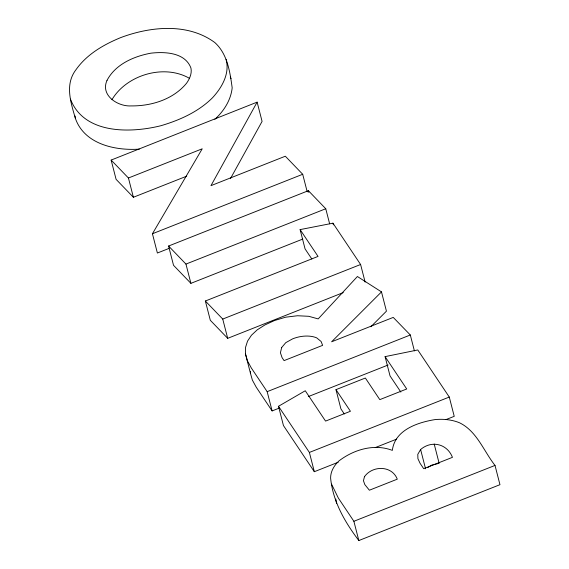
<?xml version="1.0" encoding="UTF-8"?>
<svg xmlns="http://www.w3.org/2000/svg" width="569" height="569" viewBox="0 0 569 569"><rect width="100%" height="100%" fill="white"/><g stroke="black" fill="none" stroke-linecap="round" stroke-linejoin="round"><path stroke-width="0.85" d="M278.696 408.322L272.11 410.925L256.242 387.197L252.359 380.078L250.445 373.236L245.495 353.968L245.538 347.403L247.536 341.123L251.455 335.226L257.252 329.828L264.919 324.935L274.464 320.539L285.674 317.182L297.502 315.745L308.739 316.3L318.178 318.91L357.41 276.513L381.486 291.897L386.436 311.165L370.846 326.762M250.445 373.236L250.452 371.593M230.445 178.63L262.081 121.403L257.131 102.136L210.964 185.658L285.325 156.219L302.701 174.278L307.224 191.867M168.943 248.447L157.385 253.02L152.435 233.752L202.223 148.801L128.438 178.005L111.14 160.074L257.131 102.136M420.612 449.517L417.788 454.332L417.916 458.685L420.064 463.287L423.699 468.721L452.455 457.334C447.149 443.799 431.679 440.029 420.612 449.517L425.555 468.785M111.958 99.689C126.638 74.795 164.277 63.692 189.555 78.394M381.486 291.897L331.599 341.805L393.243 317.402L410.32 334.992L414.403 350.909M214.847 119.312C223.845 111.133 230.879 100.13 232.18 87.839C229.968 71.815 227.458 53.955 214.819 42.547C187.919 22.703 150.6 26.423 120.884 37.533C103.757 44.553 86.929 54.197 76.054 69.61C64.624 84.44 70.755 102.335 75.392 118.402C84.354 144.149 115.094 150.799 139.32 149.135M427.596 467.569L431.679 465.136L439.14 463.301L434.197 444.033M338.192 462.263L314.33 471.708L283.447 425.548L278.497 406.28L305.269 390.754L325.568 421.103L350.433 411.259L335.98 389.651L365.355 378.022L379.808 399.63L406.721 388.976L385.085 356.628L417.774 349.956L449.282 397.062L454.233 416.33L446.004 419.588M111.14 160.074L116.09 179.342L133.388 197.272L186.675 176.184M152.435 233.752L302.701 174.278M302.751 239.08L190.899 283.348L173.524 265.296L168.58 246.028L308.384 190.686L325.76 208.745L329.636 223.823M168.58 246.028L185.956 264.08L325.76 208.745M343.263 292.587L227.692 338.335L210.31 320.283L205.359 301.015L318.043 256.413L300.112 229.606L332.957 223.176L360.604 264.5L365.12 282.089M205.359 301.015L222.742 319.067L360.604 264.5M245.495 353.968L247.415 360.81L251.292 367.93L267.167 391.657L410.32 334.992M308.313 396.593L388.115 365.006M278.497 406.28L309.38 452.44L449.282 397.062M375.227 447.604L396.621 439.133M331.556 484.148L338.327 498.031L353.882 521.282L495.016 465.421L499.959 484.688L358.826 540.55C344.878 522.072 332.879 501.524 330.61 478.031C330.589 471.331 334.181 465.385 338.953 460.918C353.783 449.574 374.302 443.386 392.347 450.385C394.772 429.936 417.696 422.39 435.214 419.566C443.422 418.827 451.779 419.623 459.453 422.746C476.836 431.089 483.693 451.089 495.016 465.421M311.84 259.016L305.055 248.873L300.112 229.606M400.853 392.069L390.028 375.896L385.085 356.628M344.302 413.955L340.923 408.912L335.98 389.651M70.442 99.134C84.02 134.391 130.5 133.324 161.006 125.692C179.861 120.109 198.432 111.808 212.529 97.747C221.938 87.541 229.94 73.678 226.106 59.375M230.289 77.043L231.057 78.643M332.957 223.176L333.391 224.855M308.384 190.686L308.811 192.365M353.882 521.282L358.826 540.55M309.38 452.44L314.33 471.708M267.167 391.657L272.11 410.925M222.742 319.067L227.692 338.335M185.956 264.08L190.899 283.348M128.438 178.005L133.388 197.272M335.831 499.041L336.507 503.416M75.037 115.976L75.392 118.402M281.676 347.524L280.41 352.773L282.096 357.666L284.066 360.618L322.623 345.355L321.101 341.478L316.684 337.851A23.421 14.033 -14.4 0 0 292.587 338.875L285.773 342.659L281.676 347.524M364.459 476.715L363.456 480.713L364.8 484.56L369.381 490.215L397.29 479.169C391.892 465.222 372.382 465.392 364.459 476.715M107.008 80.421C100.187 95.35 117.833 106.702 131.133 105.912C151.574 106.111 173.204 99.426 186.561 83.23C189.662 78.828 192.08 73.565 190.949 68.067C185.117 52.455 165.046 51.573 150.949 53.166C133.829 56.31 115.415 64.283 107.008 80.421"/></g></svg>
